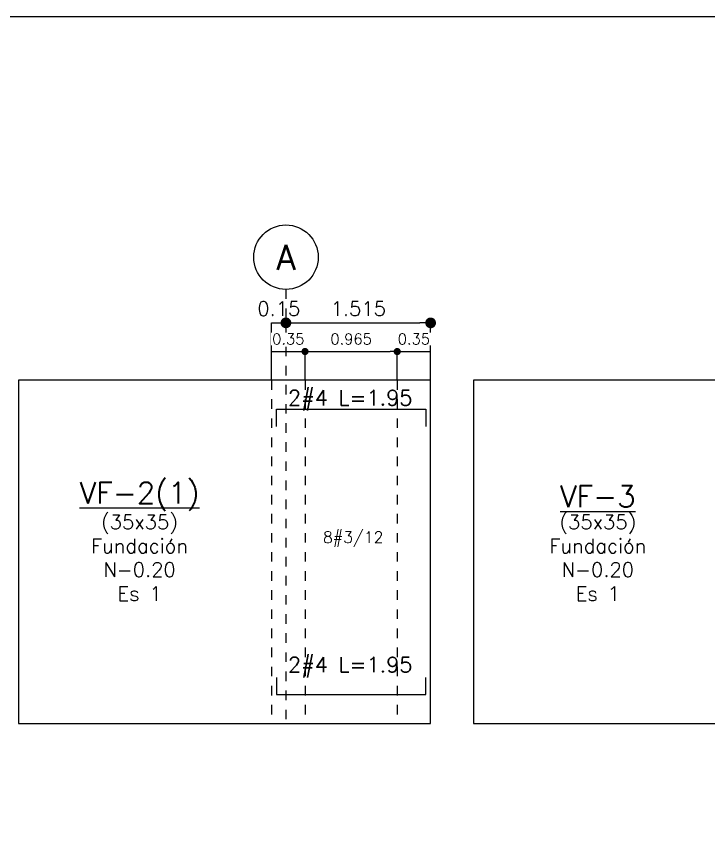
# Model space of a CAD drawing. Header units: millimetres. Extents: x 0 to 212, y -9 to 41.
# Drawn here: x 50.2 to 57.45, y 27.97 to 36.52 of the extents above; entities that cross this region are included whole.
import ezdxf
from ezdxf.enums import TextEntityAlignment as Align

# ---------------------------------------------------------------- set-up
doc = ezdxf.new("R2010")
doc.units = ezdxf.units.MM
doc.header["$LTSCALE"] = 0.01
doc.header["$PDMODE"] = 3
doc.linetypes.add('DASHDOT', pattern=[1, 0.5, -0.25, 0, -0.25])
doc.linetypes.add('DASHED2', pattern=[0.375, 0.25, -0.125])
for name, color, linetype in [('FC_BORDE VIGA', 4, 'Continuous'), ('FC_CIRCULO DE EJES', 3, 'Continuous'), ('FC_COTAS', 1, 'Continuous'), ('FC_COTAS EJES', 1, 'Continuous'), ('FC_EJES', 1, 'DASHDOT'), ('FC_PROYECCION', 6, 'DASHED2'), ('FC_R-175', 5, 'Continuous'), ('FC_R-60', 11, 'Continuous'), ('FC_R-80', 11, 'Continuous'), ('FC_REFUERZO', 5, 'Continuous')]:
    doc.layers.add(name, color=color, linetype=linetype)
doc.layers.add('FC_CAJON VIGAS', color=230, linetype='Continuous', plot=False)
doc.styles.add('FC_TEXT', font='romans.shx', dxfattribs={"height": 0.002})
doc.styles.add('FC_TEXT1', font='romans.shx')
doc.styles.get("Standard").update_dxf_attribs({"font": 'romans.shx'})
doc.dimstyles.new('FC_COTAS', dxfattribs={"dimtxt": 0.0015, "dimasz": 0.001, "dimexe": 0, "dimexo": 0, "dimgap": 0.001, "dimtad": 1, "dimtih": 1, "dimtoh": 1, "dimzin": 0, "dimdsep": 46, "dimtxsty": 'FC_TEXT1', "dimblk": 'DOT', "dimcen": 0.09, "dimclrd": 256, "dimclre": 256, "dimclrt": 256, "dimadec": 0, "dimazin": 0, "dimtfac": 1, "dimtix": 1, "dimtmove": 2, "dimatfit": 3, "dimfxl": 1.002, "dimtolj": 1, "dimtzin": 0, "dimlwd": -1, "dimarcsym": 0})
doc.dimstyles.new('FC_COTAS EJES', dxfattribs={"dimtxt": 0.002, "dimasz": 0.0015, "dimexe": 0, "dimexo": 0, "dimgap": 0.001, "dimtad": 1, "dimtih": 1, "dimtoh": 1, "dimzin": 0, "dimdsep": 46, "dimtxsty": 'FC_TEXT1', "dimblk": 'DOT', "dimcen": 0.09, "dimclrd": 256, "dimclre": 256, "dimclrt": 256, "dimadec": 0, "dimazin": 0, "dimtfac": 1, "dimtix": 1, "dimtmove": 2, "dimatfit": 3, "dimfxl": 1.002, "dimtolj": 1, "dimtzin": 0, "dimlwd": -1, "dimarcsym": 0})

# ---------------------------------------------------------------- blocks, each defined once
blk = doc.blocks.new('FC_B_Eje')
at = {"layer": 'FC_CIRCULO DE EJES', "ltscale": 1.5}
blk.add_circle((0, 0), 0.0045, dxfattribs=at)
at = {"ltscale": 1.5, "style": 'FC_TEXT1'}
blk.add_attdef('EJE', text='', height=0.0035, dxfattribs=at).set_placement((0, 0), align=Align.MIDDLE_CENTER)
blk = doc.blocks.new('_Dot')
at = {"color": 0, "linetype": 'ByBlock', "lineweight": -2}
blk.add_line((-0.5, 0), (-1, 0), dxfattribs=at)
at = {"color": 0, "linetype": 'ByBlock', "const_width": 0.5}
blk.add_lwpolyline([(-0.25, 0, 1), (0.25, 0, 1)], format="xyb", close=True, dxfattribs=at)
blk = doc.blocks.new('*D115')
at = {"layer": 'Defpoints', "color": 0, "ltscale": 0.6, "transparency": 16777216}
for p in [(53.0265, 33.3131), (54.5415, 33.3131), (54.5415, 32.7131)]:
    blk.add_point(p, dxfattribs=at)
at = {"layer": 'FC_COTAS EJES', "ltscale": 0.6, "transparency": 16777216}
blk.add_line((53.139, 33.3131), (54.429, 33.3131), dxfattribs=at)
at = {"layer": 'FC_COTAS EJES', "lineweight": -2, "ltscale": 0.6, "transparency": 16777216}
blk.add_line((54.5415, 32.7131), (54.5415, 33.3131), dxfattribs=at)
at = {"layer": 'FC_COTAS EJES', "ltscale": 0.6, "transparency": 16777216, "xscale": 0.1125, "yscale": 0.1125, "zscale": 0.1125, "rotation": 180}
blk.add_blockref('_Dot', (53.0265, 33.3131), dxfattribs=at)
at = {"layer": 'FC_COTAS EJES', "ltscale": 0.6, "transparency": 16777216, "xscale": 0.1125, "yscale": 0.1125, "zscale": 0.1125}
blk.add_blockref('_Dot', (54.5415, 33.3131), dxfattribs=at)
at = {"layer": 'FC_COTAS EJES', "ltscale": 0.6, "transparency": 16777216, "insert": (53.784, 33.4631), "char_height": 0.15, "attachment_point": 5, "style": 'FC_TEXT1'}
blk.add_mtext('\\A1;1.515', dxfattribs=at)
blk = doc.blocks.new('*D116')
at = {"layer": 'Defpoints', "color": 0, "ltscale": 0.6, "transparency": 16777216}
for p in [(54.1915, 33.0131), (53.2265, 32.7131), (54.1915, 32.7131)]:
    blk.add_point(p, dxfattribs=at)
at = {"layer": 'FC_COTAS', "lineweight": -2, "ltscale": 0.6, "transparency": 16777216}
for p, q in [((53.2265, 32.7131), (53.2265, 33.0131)), ((54.1915, 32.7131), (54.1915, 33.0131))]:
    blk.add_line(p, q, dxfattribs=at)
at = {"layer": 'FC_COTAS', "ltscale": 0.6, "transparency": 16777216}
blk.add_line((53.3015, 33.0131), (54.1165, 33.0131), dxfattribs=at)
at = {"layer": 'FC_COTAS', "ltscale": 0.6, "transparency": 16777216, "xscale": 0.075, "yscale": 0.075, "zscale": 0.075, "rotation": 180}
blk.add_blockref('_Dot', (53.2265, 33.0131), dxfattribs=at)
at = {"layer": 'FC_COTAS', "ltscale": 0.6, "transparency": 16777216, "xscale": 0.075, "yscale": 0.075, "zscale": 0.075}
blk.add_blockref('_Dot', (54.1915, 33.0131), dxfattribs=at)
at = {"layer": 'FC_COTAS', "ltscale": 0.6, "transparency": 16777216, "insert": (53.709, 33.1443), "char_height": 0.1125, "attachment_point": 5, "style": 'FC_TEXT1', "bg_fill": 3, "box_fill_scale": 1.1, "bg_fill_color": 256, "bg_fill_true_color": 13158600, "bg_fill_transparency": 0}
blk.add_mtext('\\A1;0.965', dxfattribs=at)
blk = doc.blocks.new('*D117')
at = {"layer": 'Defpoints', "color": 0, "ltscale": 0.6, "transparency": 16777216}
for p in [(54.5415, 33.0131), (54.1915, 32.7131), (54.5415, 32.7131)]:
    blk.add_point(p, dxfattribs=at)
at = {"layer": 'FC_COTAS', "lineweight": -2, "ltscale": 0.6, "transparency": 16777216}
for p, q in [((54.1915, 32.7131), (54.1915, 33.0131)), ((54.5415, 32.7131), (54.5415, 33.0131))]:
    blk.add_line(p, q, dxfattribs=at)
at = {"layer": 'FC_COTAS', "ltscale": 0.6, "transparency": 16777216}
blk.add_line((54.1915, 33.0131), (54.5415, 33.0131), dxfattribs=at)
at = {"layer": 'FC_COTAS', "ltscale": 0.6, "transparency": 16777216, "insert": (54.3665, 33.1443), "char_height": 0.1125, "attachment_point": 5, "style": 'FC_TEXT1', "bg_fill": 3, "box_fill_scale": 1.1, "bg_fill_color": 256, "bg_fill_true_color": 13158600, "bg_fill_transparency": 0}
blk.add_mtext('\\A1;0.35', dxfattribs=at)
blk = doc.blocks.new('*D118')
at = {"layer": 'Defpoints', "color": 0, "ltscale": 0.6, "transparency": 16777216}
for p in [(53.0265, 33.3131), (53.0265, 33.3131), (52.8765, 32.7131)]:
    blk.add_point(p, dxfattribs=at)
at = {"layer": 'FC_COTAS EJES', "lineweight": -2, "ltscale": 0.6, "transparency": 16777216}
blk.add_line((52.8765, 32.7131), (52.8765, 33.3131), dxfattribs=at)
at = {"layer": 'FC_COTAS EJES', "ltscale": 0.6, "transparency": 16777216}
blk.add_line((52.8765, 33.3131), (53.0265, 33.3131), dxfattribs=at)
at = {"layer": 'FC_COTAS EJES', "ltscale": 0.6, "transparency": 16777216, "insert": (52.9515, 33.4631), "char_height": 0.15, "attachment_point": 5, "style": 'FC_TEXT1'}
blk.add_mtext('\\A1;0.15', dxfattribs=at)
blk = doc.blocks.new('*D119')
at = {"layer": 'Defpoints', "color": 0, "ltscale": 0.6, "transparency": 16777216}
for p in [(53.2265, 33.0131), (52.8765, 32.7131), (53.2265, 32.7131)]:
    blk.add_point(p, dxfattribs=at)
at = {"layer": 'FC_COTAS', "lineweight": -2, "ltscale": 0.6, "transparency": 16777216}
for p, q in [((52.8765, 32.7131), (52.8765, 33.0131)), ((53.2265, 32.7131), (53.2265, 33.0131))]:
    blk.add_line(p, q, dxfattribs=at)
at = {"layer": 'FC_COTAS', "ltscale": 0.6, "transparency": 16777216}
blk.add_line((52.8765, 33.0131), (53.2265, 33.0131), dxfattribs=at)
at = {"layer": 'FC_COTAS', "ltscale": 0.6, "transparency": 16777216, "insert": (53.0515, 33.1443), "char_height": 0.1125, "attachment_point": 5, "style": 'FC_TEXT1', "bg_fill": 3, "box_fill_scale": 1.1, "bg_fill_color": 256, "bg_fill_true_color": 13158600, "bg_fill_transparency": 0}
blk.add_mtext('\\A1;0.35', dxfattribs=at)

msp = doc.modelspace()

# ---------------------------------------------------------------- linework, layer by layer
at = {"layer": 'FC_BORDE VIGA'}
for points in [[(50.2265, 29.1171), (54.5415, 29.1171), (54.5415, 32.7131), (50.2265, 32.7131)], [(54.9915, 29.1171), (65.0913, 29.1171), (65.0913, 32.7131), (54.9915, 32.7131)]]:
    msp.add_lwpolyline(points, close=True, dxfattribs=at)
at = {"layer": 'FC_CAJON VIGAS', "ltscale": 0.6}
msp.add_lwpolyline([(23.5647, 36.5222), (79.7744, 36.5222), (79.7744, 14.1729), (23.5647, 14.1729)], close=True, dxfattribs=at)
at = {"layer": 'FC_EJES', "ltscale": 0.6}
msp.add_lwpolyline([(53.0265, 33.6631), (53.0265, 29.1171)], dxfattribs=at)
at = {"layer": 'FC_PROYECCION', "ltscale": 0.6}
for points in [[(52.8765, 32.7131), (52.8765, 29.1171)], [(53.2265, 32.7131), (53.2265, 29.1171)], [(54.1915, 32.7131), (54.1915, 29.1171)]]:
    msp.add_lwpolyline(points, dxfattribs=at)
at = {"layer": 'FC_REFUERZO'}
for points in [[(52.9265, 32.2291), (52.9265, 32.4091), (54.4915, 32.4091), (54.4915, 32.2291)], [(52.9265, 29.6011), (52.9265, 29.4211), (54.4915, 29.4211), (54.4915, 29.6011)]]:
    msp.add_lwpolyline(points, dxfattribs=at)

# ---------------------------------------------------------------- block references
at = {"layer": 'FC_R-175'}
ref = msp.add_blockref('FC_B_Eje', (53.0265, 34.0006), dxfattribs=dict(at, xscale=75, yscale=75, zscale=75))
ref.add_attrib('EJE', 'A', dxfattribs={"layer": '0', "color": 0, "ltscale": 1.5, "height": 0.2625, "style": 'FC_TEXT1'}).set_placement((53.0265, 34.0006), align=Align.MIDDLE_CENTER)

# ---------------------------------------------------------------- texts
at = {"layer": 'FC_R-175', "char_height": 0.225, "width": 1.05225, "attachment_point": 5, "style": 'FC_TEXT'}
for s, insert in [('{\\LVF-2(1)}', (51.4935, 31.4964)), ('{\\LVF-3}', (56.2915, 31.4964))]:
    msp.add_mtext(s, dxfattribs=dict(at, insert=insert))
at = {"layer": 'FC_R-60'}
msp.add_text('8#3/12', height=0.12, dxfattribs=at).set_placement((53.731, 31.0093), align=Align.CENTER)
at = {"layer": 'FC_R-80'}
for p in [(53.6996, 32.449), (53.6996, 29.6548)]:
    msp.add_text('2#4 L=1.95', height=0.16, dxfattribs=at).set_placement(p, align=Align.CENTER)
at = {"layer": 'FC_R-80', "char_height": 0.15, "width": 0.865786, "attachment_point": 5, "style": 'FC_TEXT'}
for insert in [(51.4935, 30.8535), (56.2915, 30.8535)]:
    msp.add_mtext('(35x35)\\PFundación\\PN-0.20\\PEs 1', dxfattribs=dict(at, insert=insert))

# ---------------------------------------------------------------- dimensions: what is measured, and where the dimension line sits
at = {"layer": 'FC_COTAS EJES', "ltscale": 0.6}
dim = msp.add_linear_dim(base=(54.5415, 33.3131), p1=(53.0265, 33.3131), p2=(54.5415, 32.7131), dimstyle='FC_COTAS EJES', override={"dimscale": 0, "dimdec": 3, "dimtix": 1, "dimtofl": 1, "dimtmove": 2, "dimatfit": 3}, dxfattribs=at)
dim.commit()
dim.dimension.update_dxf_attribs({"geometry": '*D115', "text_midpoint": (53.784, 33.4631)})

# ---------------------------------------------------------------- next in the draw order: dimensions: what is measured, and where the dimension line sits
at = {"layer": 'FC_COTAS', "ltscale": 0.6}
dim = msp.add_linear_dim(base=(54.1915, 33.0131), p1=(53.2265, 32.7131), p2=(54.1915, 32.7131), dimstyle='FC_COTAS', override={"dimscale": 0, "dimdec": 3, "dimtix": 1, "dimtofl": 1, "dimtmove": 2, "dimatfit": 3, "dimtfill": 1}, dxfattribs=at)
dim.commit()
dim.dimension.update_dxf_attribs({"geometry": '*D116', "text_midpoint": (53.709, 33.1443)})

# ---------------------------------------------------------------- next in the draw order: dimensions: what is measured, and where the dimension line sits
dim = msp.add_linear_dim(base=(54.5415, 33.0131), p1=(54.1915, 32.7131), p2=(54.5415, 32.7131), dimstyle='FC_COTAS', override={"dimscale": 0, "dimtix": 1, "dimtofl": 1, "dimtmove": 2, "dimatfit": 3, "dimtfill": 1}, dxfattribs=at)
dim.commit()
dim.dimension.update_dxf_attribs({"geometry": '*D117', "text_midpoint": (54.3665, 33.1443)})
at = {"layer": 'FC_COTAS EJES', "ltscale": 0.6}
dim = msp.add_linear_dim(base=(53.0265, 33.3131), p1=(52.8765, 32.7131), p2=(53.0265, 33.3131), dimstyle='FC_COTAS EJES', override={"dimscale": 0, "dimtix": 1, "dimtofl": 1, "dimtmove": 2, "dimatfit": 3}, dxfattribs=at)
dim.commit()
dim.dimension.update_dxf_attribs({"geometry": '*D118', "text_midpoint": (52.9515, 33.4631)})

# ---------------------------------------------------------------- next in the draw order: dimensions: what is measured, and where the dimension line sits
at = {"layer": 'FC_COTAS', "ltscale": 0.6}
dim = msp.add_linear_dim(base=(53.2265, 33.0131), p1=(52.8765, 32.7131), p2=(53.2265, 32.7131), dimstyle='FC_COTAS', override={"dimscale": 0, "dimtix": 1, "dimtofl": 1, "dimtmove": 2, "dimatfit": 3, "dimtfill": 1}, dxfattribs=at)
dim.commit()
dim.dimension.update_dxf_attribs({"geometry": '*D119', "text_midpoint": (53.0515, 33.1443)})

doc.saveas('drawing.dxf')
